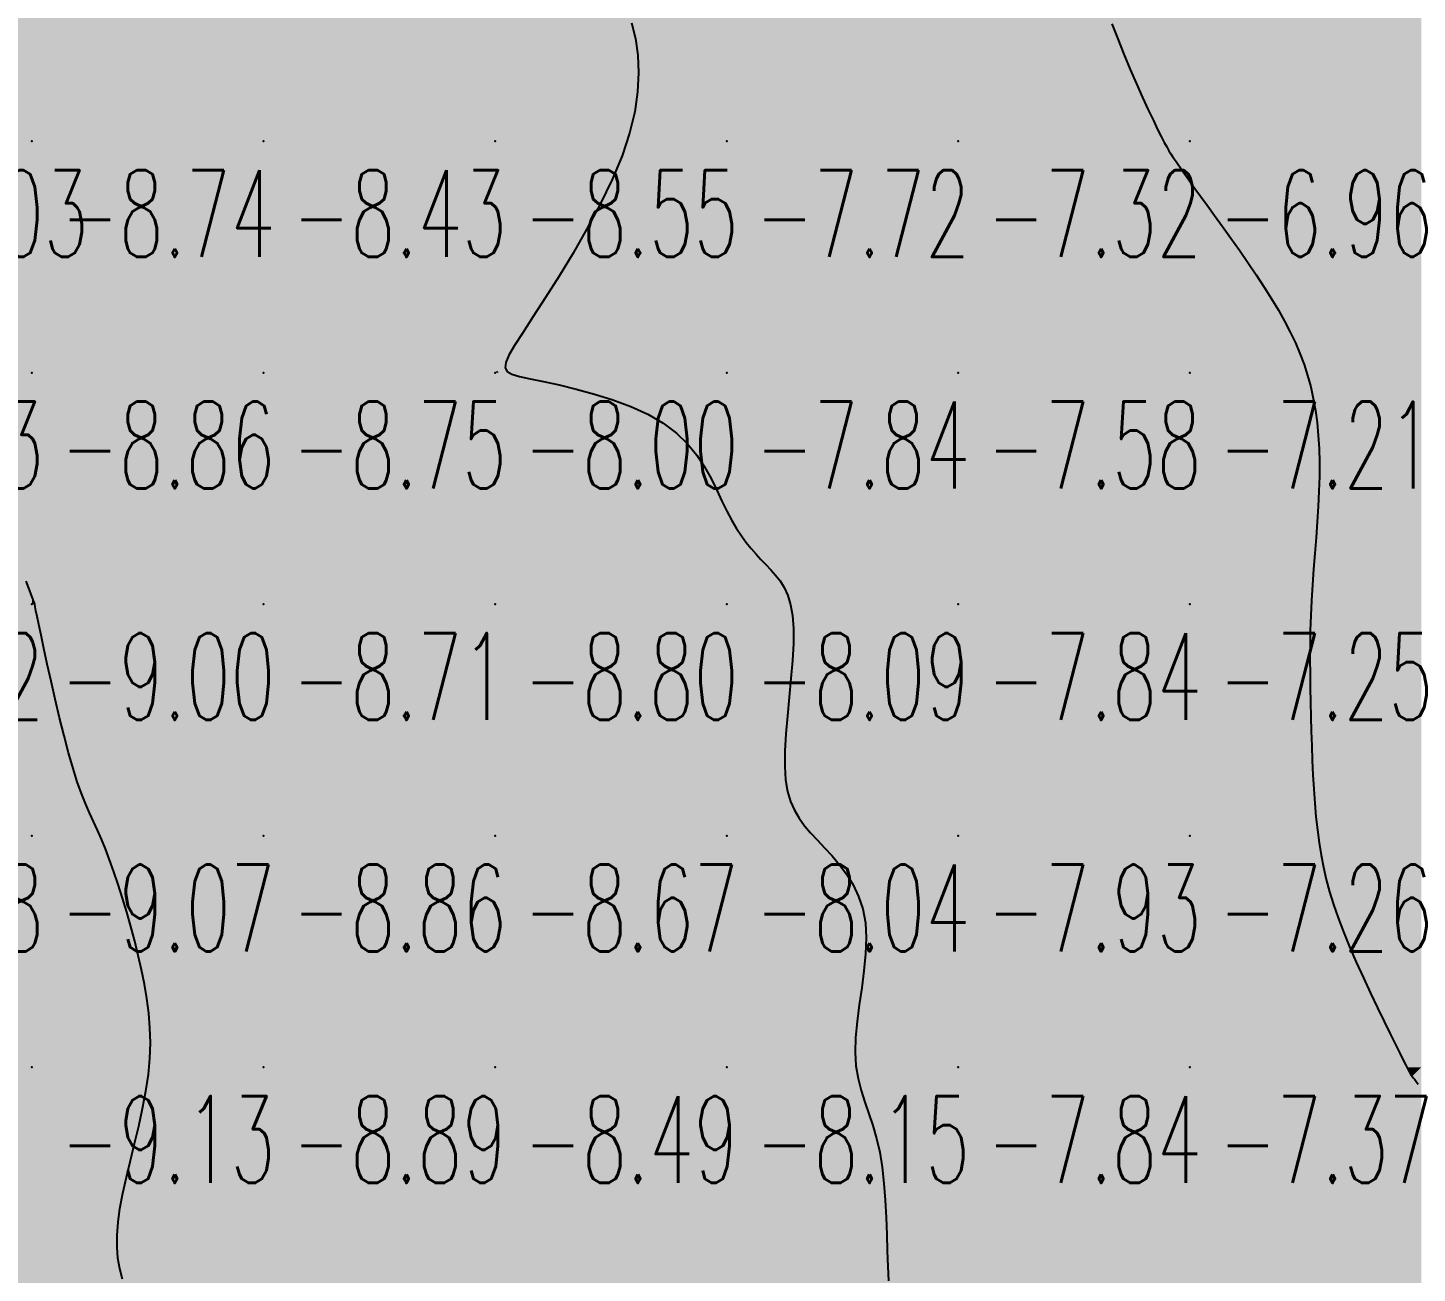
# Model space of a CAD drawing. Header units: millimetres. Extents: x 88261 to 90953, y 390274 to 392322.
# Drawn here: x 89910.1 to 89970.1, y 391768.3 to 391822.1 of the extents above; entities that cross this region are included whole.
import ezdxf
from ezdxf.enums import TextEntityAlignment as Align

# ---------------------------------------------------------------- set-up
doc = ezdxf.new("R2010")
doc.units = ezdxf.units.MM
doc.header["$LTSCALE"] = 25
for name, color, linetype in [('CN_03_00', 7, 'Continuous'), ('COTEAlt', 7, 'Continuous'), ('TN_COLORIAGE', 7, 'Continuous')]:
    doc.layers.add(name, color=color, linetype=linetype)
doc.styles.add('Simplex 1.0', font='Simplex.shx', dxfattribs={"width": 0.99, "height": 2.5})
doc.styles.get("Standard").update_dxf_attribs({"font": 'times.ttf'})

# ---------------------------------------------------------------- blocks, each defined once
blk = doc.blocks.new('COTE')
at = {"color": 0}
blk.add_point((0, 0), dxfattribs=at)
at = {"layer": 'COTEAlt'}
blk.add_attdef('ALT', text='', height=3.75, dxfattribs=at).set_placement((1.25, -1.25), align=Align.TOP_LEFT)

msp = doc.modelspace()

# ---------------------------------------------------------------- linework, layer by layer
at = {"layer": 'CN_03_00', "flags": 128}
for points, elevation in [([(89936.138, 391822.361), (89936.305, 391821.679), (89936.41, 391820.955), (89936.446, 391820.187), (89936.404, 391819.372), (89936.276, 391818.506), (89936.054, 391817.587), (89935.729, 391816.612), (89935.3, 391815.584), (89934.786, 391814.523), (89934.216, 391813.456), (89933.615, 391812.411), (89933.011, 391811.412), (89932.43, 391810.488), (89931.899, 391809.663), (89931.445, 391808.966), (89931.091, 391808.414), (89930.844, 391807.993), (89930.706, 391807.682), (89930.68, 391807.457), (89930.77, 391807.296), (89930.978, 391807.178), (89931.307, 391807.08), (89931.761, 391806.98), (89932.336, 391806.859), (89933.01, 391806.71), (89933.753, 391806.531), (89934.537, 391806.318), (89935.334, 391806.067), (89936.114, 391805.776), (89936.85, 391805.442), (89937.511, 391805.061), (89938.077, 391804.633), (89938.554, 391804.167), (89938.954, 391803.675), (89939.29, 391803.17), (89939.576, 391802.663), (89939.823, 391802.167), (89940.046, 391801.694), (89940.256, 391801.256), (89940.465, 391800.862), (89940.675, 391800.51), (89940.885, 391800.193), (89941.095, 391799.907), (89941.307, 391799.645), (89941.519, 391799.403), (89941.731, 391799.173), (89941.944, 391798.952), (89942.156, 391798.731), (89942.362, 391798.5), (89942.557, 391798.246), (89942.733, 391797.956), (89942.885, 391797.617), (89943.007, 391797.218), (89943.092, 391796.745), (89943.134, 391796.186), (89943.13, 391795.535), (89943.09, 391794.808), (89943.025, 391794.032), (89942.947, 391793.228), (89942.869, 391792.423), (89942.803, 391791.639), (89942.76, 391790.901), (89942.754, 391790.233), (89942.794, 391789.653), (89942.879, 391789.152), (89943.006, 391788.718), (89943.172, 391788.336), (89943.374, 391787.992), (89943.609, 391787.672), (89943.874, 391787.361), (89944.166, 391787.047), (89944.479, 391786.717), (89944.804, 391786.363), (89945.126, 391785.981), (89945.432, 391785.567), (89945.71, 391785.114), (89945.946, 391784.618), (89946.127, 391784.074), (89946.239, 391783.477), (89946.276, 391782.826), (89946.249, 391782.131), (89946.178, 391781.408), (89946.081, 391780.671), (89945.975, 391779.935), (89945.879, 391779.215), (89945.812, 391778.525), (89945.791, 391777.881), (89945.83, 391777.292), (89945.921, 391776.748), (89946.051, 391776.233), (89946.209, 391775.733), (89946.381, 391775.231), (89946.555, 391774.713), (89946.718, 391774.164), (89946.858, 391773.568), (89946.965, 391772.914), (89947.042, 391772.215), (89947.096, 391771.488), (89947.133, 391770.748), (89947.16, 391770.013), (89947.181, 391769.3), (89947.205, 391768.624), (89947.236, 391768.004)], -8), ([(89956.886, 391822.315), (89957.138, 391821.657), (89957.405, 391820.994), (89957.678, 391820.342), (89957.95, 391819.716), (89958.212, 391819.129), (89958.456, 391818.597), (89958.674, 391818.134), (89958.858, 391817.75), (89959.013, 391817.439), (89959.143, 391817.19), (89959.251, 391816.991), (89959.345, 391816.831), (89959.427, 391816.699), (89959.503, 391816.584), (89959.577, 391816.475), (89959.655, 391816.362), (89959.741, 391816.236), (89959.84, 391816.092), (89959.958, 391815.923), (89960.099, 391815.722), (89960.269, 391815.483), (89960.472, 391815.2), (89960.713, 391814.865), (89960.996, 391814.475), (89961.314, 391814.037), (89961.657, 391813.561), (89962.019, 391813.056), (89962.388, 391812.532), (89962.758, 391811.998), (89963.119, 391811.465), (89963.463, 391810.942), (89963.782, 391810.436), (89964.075, 391809.946), (89964.344, 391809.467), (89964.588, 391808.997), (89964.809, 391808.531), (89965.006, 391808.065), (89965.182, 391807.595), (89965.335, 391807.118), (89965.468, 391806.63), (89965.58, 391806.129), (89965.671, 391805.614), (89965.743, 391805.082), (89965.796, 391804.532), (89965.83, 391803.963), (89965.846, 391803.373), (89965.843, 391802.76), (89965.824, 391802.123), (89965.791, 391801.467), (89965.748, 391800.797), (89965.698, 391800.118), (89965.645, 391799.434), (89965.593, 391798.75), (89965.544, 391798.072), (89965.504, 391797.404), (89965.473, 391796.751), (89965.453, 391796.11), (89965.442, 391795.48), (89965.438, 391794.856), (89965.441, 391794.237), (89965.449, 391793.62), (89965.462, 391793.002), (89965.477, 391792.379), (89965.494, 391791.752), (89965.514, 391791.121), (89965.538, 391790.492), (89965.567, 391789.866), (89965.602, 391789.25), (89965.645, 391788.645), (89965.696, 391788.055), (89965.757, 391787.486), (89965.829, 391786.937), (89965.915, 391786.403), (89966.017, 391785.877), (89966.14, 391785.351), (89966.285, 391784.816), (89966.455, 391784.265), (89966.655, 391783.691), (89966.886, 391783.084), (89967.15, 391782.442), (89967.438, 391781.777), (89967.742, 391781.105), (89968.05, 391780.442), (89968.353, 391779.805), (89968.641, 391779.211), (89968.904, 391778.675), (89969.132, 391778.215), (89969.318, 391777.841), (89969.465, 391777.547), (89969.579, 391777.322), (89969.667, 391777.154), (89969.733, 391777.031), (89969.784, 391776.943), (89969.827, 391776.878), (89969.866, 391776.824), (89969.908, 391776.77), (89969.959, 391776.705), (89970.023, 391776.618), (89970.105, 391776.5)], -7), ([(89914.156, 391768.085), (89914.041, 391768.525), (89913.964, 391768.984), (89913.925, 391769.469), (89913.926, 391769.986), (89913.967, 391770.541), (89914.05, 391771.141), (89914.172, 391771.79), (89914.325, 391772.481), (89914.498, 391773.202), (89914.68, 391773.945), (89914.86, 391774.698), (89915.027, 391775.451), (89915.169, 391776.196), (89915.276, 391776.92), (89915.34, 391777.617), (89915.362, 391778.289), (89915.345, 391778.94), (89915.295, 391779.576), (89915.216, 391780.201), (89915.111, 391780.82), (89914.985, 391781.438), (89914.841, 391782.06), (89914.685, 391782.687), (89914.518, 391783.316), (89914.342, 391783.938), (89914.161, 391784.545), (89913.976, 391785.129), (89913.79, 391785.683), (89913.604, 391786.2), (89913.422, 391786.671), (89913.246, 391787.093), (89913.072, 391787.48), (89912.902, 391787.852), (89912.731, 391788.228), (89912.56, 391788.626), (89912.386, 391789.066), (89912.207, 391789.566), (89912.023, 391790.145), (89911.831, 391790.814), (89911.636, 391791.554), (89911.442, 391792.336), (89911.253, 391793.132), (89911.074, 391793.915), (89910.91, 391794.656), (89910.765, 391795.327), (89910.642, 391795.901), (89910.547, 391796.357), (89910.475, 391796.703), (89910.423, 391796.955), (89910.389, 391797.128), (89910.367, 391797.239), (89910.354, 391797.302), (89910.346, 391797.333), (89910.341, 391797.348), (89910.333, 391797.363), (89910.319, 391797.391), (89910.294, 391797.447), (89910.254, 391797.546), (89910.194, 391797.701), (89910.111, 391797.926), (89909.999, 391798.236)], -9)]:
    msp.add_lwpolyline(points, dxfattribs=dict(at, elevation=elevation))
at = {"layer": 'TN_COLORIAGE', "color": 171}
for points in [[(89908.198, 391817.239, -8.588), (89907.383, 391824.374, -8.588), (89910.249, 391817.239, -8.588), (89910.249, 391827.239, -8.588)], [(89910.249, 391827.239, -8.33), (89910.249, 391817.239, -8.33), (89920.249, 391827.239, -8.33)], [(89910.249, 391817.239, -8.33), (89920.249, 391817.239, -8.33), (89920.249, 391827.239, -8.33)], [(89920.249, 391827.239, -8.132), (89920.249, 391817.239, -8.132), (89930.249, 391827.239, -8.132)], [(89920.249, 391817.239, -8.132), (89930.249, 391817.239, -8.132), (89930.249, 391827.239, -8.132)], [(89930.249, 391817.239, -8), (89936.397, 391823.387, -8), (89930.249, 391827.239, -8), (89933.01, 391827.239, -8)], [(89936.397, 391823.387, -8.55), (89936.91, 391817.239, -8.55), (89930.249, 391817.239, -8.55)], [(89907.835, 391814.825, -8.735), (89908.198, 391817.239, -8.735), (89910.249, 391817.239, -8.735)], [(89908.817, 391807.239, -8.735), (89907.835, 391814.825, -8.735), (89910.249, 391807.239, -8.735), (89910.249, 391817.239, -8.735)], [(89910.249, 391817.239, -8.433), (89910.249, 391807.239, -8.433), (89920.249, 391817.239, -8.433)], [(89910.249, 391807.239, -8.433), (89920.249, 391807.239, -8.433), (89920.249, 391817.239, -8.433)], [(89920.249, 391817.239, -8.55), (89920.249, 391807.239, -8.55), (89930.249, 391817.239, -8.55)], [(89920.249, 391807.239, -8.55), (89930.249, 391807.239, -8.55), (89930.249, 391817.239, -8.55)], [(89930.249, 391817.239, -8), (89936.91, 391817.239, -8), (89930.249, 391807.239, -8), (89930.339, 391807.33, -8)], [(89907.772, 391804.762, -8.861), (89908.817, 391807.239, -8.861), (89910.249, 391807.239, -8.861)], [(89910.249, 391797.439, -8.861), (89907.772, 391804.762, -8.861), (89910.249, 391807.239, -8.861)], [(89910.249, 391797.439, -8.754), (89910.362, 391797.353, -8.754), (89910.249, 391807.239, -8.754), (89920.249, 391807.239, -8.754)], [(89910.362, 391797.353, -8.713), (89910.346, 391797.239, -8.713), (89920.249, 391807.239, -8.713), (89920.249, 391797.239, -8.713)], [(89920.249, 391807.239, -8.003), (89920.249, 391797.239, -8.003), (89930.249, 391807.239, -8.003)], [(89920.249, 391797.239, -8.003), (89930.249, 391797.239, -8.003), (89930.249, 391807.239, -8.003)], [(89930.339, 391807.33, -8.003), (89930.406, 391807.239, -8.003), (89930.249, 391807.239, -8.003)], [(89930.249, 391797.239, -8), (89938.603, 391805.594, -8), (89930.249, 391807.239, -8), (89930.406, 391807.239, -8)], [(89930.249, 391797.239, -8), (89938.603, 391805.594, -8), (89940.249, 391797.239, -8), (89940.249, 391800.753, -8)], [(89941.939, 391798.93, -8.085), (89940.249, 391800.753, -8.085), (89940.249, 391797.239, -8.085)], [(89941.939, 391798.93, -8.085), (89943.656, 391797.239, -8.085), (89940.249, 391797.239, -8.085)], [(89910.346, 391797.239, -8.713), (89912.107, 391789.097, -8.713), (89920.249, 391797.239, -8.713)], [(89913.362, 391787.239, -8.713), (89912.107, 391789.097, -8.713), (89920.249, 391787.239, -8.713), (89920.249, 391797.239, -8.713)], [(89920.249, 391787.239, -8.798), (89930.249, 391787.239, -8.798), (89930.249, 391797.239, -8.798)], [(89920.249, 391797.239, -8.798), (89920.249, 391787.239, -8.798), (89930.249, 391797.239, -8.798)], [(89930.249, 391787.239, -8.085), (89940.249, 391787.239, -8.085), (89940.249, 391797.239, -8.085)], [(89930.249, 391797.239, -8.085), (89930.249, 391787.239, -8.085), (89940.249, 391797.239, -8.085)], [(89940.249, 391797.239, -8), (89943.656, 391797.239, -8), (89940.249, 391787.239, -8), (89942.239, 391789.23, -8)], [(89942.239, 391789.23, -8.041), (89943.912, 391787.239, -8.041), (89940.249, 391787.239, -8.041)], [(89913.362, 391787.239, -8.855), (89914.979, 391781.97, -8.855), (89920.249, 391787.239, -8.855)], [(89915.769, 391777.239, -8.855), (89914.979, 391781.97, -8.855), (89920.249, 391777.239, -8.855), (89920.249, 391787.239, -8.855)], [(89920.249, 391787.239, -8.674), (89920.249, 391777.239, -8.674), (89930.249, 391787.239, -8.674)], [(89920.249, 391777.239, -8.674), (89930.249, 391777.239, -8.674), (89930.249, 391787.239, -8.674)], [(89930.249, 391787.239, -8.041), (89930.249, 391777.239, -8.041), (89940.249, 391787.239, -8.041)], [(89930.249, 391777.239, -8.041), (89940.249, 391777.239, -8.041), (89940.249, 391787.239, -8.041)], [(89940.249, 391777.239, -8), (89947.106, 391784.096, -8), (89940.249, 391787.239, -8), (89943.912, 391787.239, -8)], [(89945.1, 391777.239, -8.155), (89947.106, 391784.096, -8.155), (89940.249, 391777.239, -8.155)], [(89914.121, 391767.239, -8.895), (89913.602, 391770.592, -8.895), (89920.249, 391767.239, -8.895), (89920.249, 391777.239, -8.895)], [(89913.602, 391770.592, -8.895), (89915.769, 391777.239, -8.895), (89920.249, 391777.239, -8.895)], [(89920.249, 391777.239, -8.494), (89920.249, 391767.239, -8.494), (89930.249, 391777.239, -8.494)], [(89920.249, 391767.239, -8.494), (89930.249, 391767.239, -8.494), (89930.249, 391777.239, -8.494)], [(89930.249, 391777.239, -8.155), (89930.249, 391767.239, -8.155), (89940.249, 391777.239, -8.155)], [(89930.249, 391767.239, -8.155), (89940.249, 391767.239, -8.155), (89940.249, 391777.239, -8.155)], [(89940.249, 391767.239, -8), (89947.241, 391774.232, -8), (89940.249, 391777.239, -8), (89945.1, 391777.239, -8)], [(89947.083, 391767.239, -8.381), (89947.241, 391774.232, -8.381), (89940.249, 391767.239, -8.381)]]:
    msp.add_solid(points, dxfattribs=at)
at = {"layer": 'TN_COLORIAGE', "color": 161}
for points in [[(89936.91, 391817.239, -7.655), (89936.397, 391823.387, -7.655), (89940.249, 391817.239, -7.655), (89940.249, 391827.239, -7.655)], [(89940.249, 391817.239, -7.242), (89950.249, 391817.239, -7.242), (89950.249, 391827.239, -7.242)], [(89940.249, 391827.239, -7.242), (89940.249, 391817.239, -7.242), (89950.249, 391827.239, -7.242)], [(89950.249, 391817.239, -7), (89956.321, 391823.311, -7), (89950.249, 391827.239, -7), (89955.614, 391827.239, -7)], [(89956.321, 391823.311, -7.323), (89959.045, 391817.239, -7.323), (89950.249, 391817.239, -7.323)], [(89930.406, 391807.239, -7.724), (89930.339, 391807.33, -7.724), (89940.249, 391807.239, -7.724), (89940.249, 391817.239, -7.724)], [(89930.339, 391807.33, -7.724), (89936.91, 391817.239, -7.724), (89940.249, 391817.239, -7.724)], [(89940.249, 391817.239, -7.323), (89940.249, 391807.239, -7.323), (89950.249, 391817.239, -7.323)], [(89940.249, 391807.239, -7.323), (89950.249, 391807.239, -7.323), (89950.249, 391817.239, -7.323)], [(89950.249, 391807.239, -7), (89959.542, 391816.533, -7), (89950.249, 391817.239, -7), (89959.045, 391817.239, -7)], [(89950.249, 391807.239, -7), (89959.542, 391816.533, -7), (89960.249, 391807.239, -7), (89960.249, 391815.481, -7)], [(89963.742, 391810.733, -7.207), (89960.249, 391815.481, -7.207), (89960.249, 391807.239, -7.207)], [(89963.742, 391810.733, -7.207), (89965.56, 391807.239, -7.207), (89960.249, 391807.239, -7.207)], [(89930.406, 391807.239, -7.843), (89938.603, 391805.594, -7.843), (89940.249, 391807.239, -7.843)], [(89940.249, 391800.753, -7.843), (89938.603, 391805.594, -7.843), (89940.249, 391807.239, -7.843)], [(89940.249, 391800.753, -7.581), (89941.939, 391798.93, -7.581), (89940.249, 391807.239, -7.581), (89950.249, 391807.239, -7.581)], [(89943.656, 391797.239, -7.581), (89941.939, 391798.93, -7.581), (89950.249, 391797.239, -7.581), (89950.249, 391807.239, -7.581)], [(89950.249, 391807.239, -7.207), (89950.249, 391797.239, -7.207), (89960.249, 391807.239, -7.207)], [(89950.249, 391797.239, -7.207), (89960.249, 391797.239, -7.207), (89960.249, 391807.239, -7.207)], [(89960.249, 391797.239, -7), (89966.029, 391803.02, -7), (89960.249, 391807.239, -7), (89965.56, 391807.239, -7)], [(89965.383, 391797.239, -7.251), (89966.029, 391803.02, -7.251), (89960.249, 391797.239, -7.251)], [(89942.239, 391789.23, -7.835), (89943.656, 391797.239, -7.835), (89950.249, 391797.239, -7.835)], [(89943.912, 391787.239, -7.835), (89942.239, 391789.23, -7.835), (89950.249, 391787.239, -7.835), (89950.249, 391797.239, -7.835)], [(89950.249, 391797.239, -7.251), (89950.249, 391787.239, -7.251), (89960.249, 391797.239, -7.251)], [(89950.249, 391787.239, -7.251), (89960.249, 391787.239, -7.251), (89960.249, 391797.239, -7.251)], [(89960.249, 391787.239, -7), (89965.459, 391792.449, -7), (89960.249, 391797.239, -7), (89965.383, 391797.239, -7)], [(89965.459, 391792.449, -7.258), (89965.642, 391787.239, -7.258), (89960.249, 391787.239, -7.258)], [(89943.912, 391787.239, -7.929), (89947.106, 391784.096, -7.929), (89950.249, 391787.239, -7.929)], [(89947.106, 391784.096, -7.836), (89945.1, 391777.239, -7.836), (89950.249, 391787.239, -7.836), (89950.249, 391777.239, -7.836)], [(89950.249, 391787.239, -7.258), (89950.249, 391777.239, -7.258), (89960.249, 391787.239, -7.258)], [(89950.249, 391777.239, -7.258), (89960.249, 391777.239, -7.258), (89960.249, 391787.239, -7.258)], [(89960.249, 391777.239, -7), (89966.516, 391783.506, -7), (89960.249, 391787.239, -7), (89965.642, 391787.239, -7)], [(89966.516, 391783.506, -7.37), (89969.611, 391777.239, -7.37), (89960.249, 391777.239, -7.37)], [(89945.1, 391777.239, -7.836), (89947.241, 391774.232, -7.836), (89950.249, 391777.239, -7.836)], [(89947.241, 391774.232, -7.823), (89947.083, 391767.239, -7.823), (89950.249, 391777.239, -7.823), (89950.249, 391767.239, -7.823)], [(89950.249, 391777.239, -7.37), (89950.249, 391767.239, -7.37), (89960.249, 391777.239, -7.37)], [(89950.249, 391767.239, -7.37), (89960.249, 391767.239, -7.37), (89960.249, 391777.239, -7.37)], [(89960.249, 391767.239, -7), (89969.834, 391776.825, -7), (89960.249, 391777.239, -7), (89969.611, 391777.239, -7)], [(89960.249, 391767.239, -7), (89969.834, 391776.825, -7), (89970.249, 391767.239, -7), (89970.249, 391776.403, -7)]]:
    msp.add_solid(points, dxfattribs=at)
at = {"layer": 'TN_COLORIAGE', "color": 151}
for points in [[(89959.045, 391817.239, -6.791), (89956.321, 391823.311, -6.791), (89960.249, 391817.239, -6.791), (89960.249, 391827.239, -6.791)], [(89960.249, 391827.239, -6.436), (89960.249, 391817.239, -6.436), (89970.249, 391827.239, -6.436)], [(89960.249, 391817.239, -6.436), (89970.249, 391817.239, -6.436), (89970.249, 391827.239, -6.436)], [(89959.045, 391817.239, -6.956), (89959.542, 391816.533, -6.956), (89960.249, 391817.239, -6.956)], [(89960.249, 391815.481, -6.956), (89959.542, 391816.533, -6.956), (89960.249, 391817.239, -6.956)], [(89960.249, 391815.481, -6.614), (89963.742, 391810.733, -6.614), (89960.249, 391817.239, -6.614), (89970.249, 391817.239, -6.614)], [(89965.56, 391807.239, -6.614), (89963.742, 391810.733, -6.614), (89970.249, 391807.239, -6.614), (89970.249, 391817.239, -6.614)], [(89966.029, 391803.02, -6.763), (89965.383, 391797.239, -6.763), (89970.249, 391807.239, -6.763), (89970.249, 391797.239, -6.763)], [(89965.56, 391807.239, -6.817), (89966.029, 391803.02, -6.817), (89970.249, 391807.239, -6.817)], [(89965.383, 391797.239, -6.763), (89965.459, 391792.449, -6.763), (89970.249, 391797.239, -6.763)], [(89965.642, 391787.239, -6.763), (89965.459, 391792.449, -6.763), (89970.249, 391787.239, -6.763), (89970.249, 391797.239, -6.763)], [(89965.642, 391787.239, -6.779), (89966.516, 391783.506, -6.779), (89970.249, 391787.239, -6.779)], [(89969.611, 391777.239, -6.779), (89966.516, 391783.506, -6.779), (89970.249, 391777.239, -6.779), (89970.249, 391787.239, -6.779)], [(89969.611, 391777.239, -6.975), (89969.834, 391776.825, -6.975), (89970.249, 391777.239, -6.975)], [(89970.249, 391776.403, -6.975), (89969.834, 391776.825, -6.975), (89970.249, 391777.239, -6.975)]]:
    msp.add_solid(points, dxfattribs=at)
at = {"layer": 'TN_COLORIAGE', "color": 181}
for points in [[(89900.249, 391797.239, -9), (89907.772, 391804.762, -9), (89910.249, 391797.239, -9), (89910.249, 391797.439, -9)], [(89900.249, 391797.239, -9.003), (89900.249, 391787.239, -9.003), (89910.249, 391797.239, -9.003)], [(89900.249, 391787.239, -9.003), (89910.249, 391787.239, -9.003), (89910.249, 391797.239, -9.003)], [(89910.362, 391797.353, -9.003), (89910.249, 391797.439, -9.003), (89910.249, 391797.239, -9.003)], [(89910.346, 391797.239, -9.003), (89910.362, 391797.353, -9.003), (89910.249, 391797.239, -9.003)], [(89910.249, 391787.239, -9), (89912.107, 391789.097, -9), (89910.249, 391797.239, -9), (89910.346, 391797.239, -9)], [(89912.107, 391789.097, -9.065), (89913.362, 391787.239, -9.065), (89910.249, 391787.239, -9.065)], [(89900.249, 391787.239, -9.065), (89900.249, 391777.239, -9.065), (89910.249, 391787.239, -9.065)], [(89900.249, 391777.239, -9.065), (89910.249, 391777.239, -9.065), (89910.249, 391787.239, -9.065)], [(89910.249, 391777.239, -9), (89914.979, 391781.97, -9), (89910.249, 391787.239, -9), (89913.362, 391787.239, -9)], [(89914.979, 391781.97, -9.13), (89915.769, 391777.239, -9.13), (89910.249, 391777.239, -9.13)], [(89900.249, 391767.239, -9.13), (89910.249, 391767.239, -9.13), (89910.249, 391777.239, -9.13)], [(89900.249, 391777.239, -9.13), (89900.249, 391767.239, -9.13), (89910.249, 391777.239, -9.13)], [(89910.249, 391777.239, -9), (89915.769, 391777.239, -9), (89910.249, 391767.239, -9), (89913.602, 391770.592, -9)], [(89913.602, 391770.592, -9.053), (89914.121, 391767.239, -9.053), (89910.249, 391767.239, -9.053)]]:
    msp.add_solid(points, dxfattribs=at)

# ---------------------------------------------------------------- block references
at = {"layer": 'COTEAlt'}
ref = msp.add_blockref('COTE', (89900.249, 391817.239), dxfattribs=at)
ref.add_attrib('ALT', '-10.03', dxfattribs={"height": 3.75, "style": 'Simplex 1.0', "width": 0.6}).set_placement((89901.499, 391815.989), align=Align.TOP_LEFT)
ref = msp.add_blockref('COTE', (89910.249, 391817.239), dxfattribs=at)
ref.add_attrib('ALT', '-8.74', dxfattribs={"height": 3.75, "style": 'Simplex 1.0', "width": 0.6}).set_placement((89911.499, 391815.989), align=Align.TOP_LEFT)
ref = msp.add_blockref('COTE', (89920.249, 391817.239), dxfattribs=at)
ref.add_attrib('ALT', '-8.43', dxfattribs={"height": 3.75, "style": 'Simplex 1.0', "width": 0.6}).set_placement((89921.499, 391815.989), align=Align.TOP_LEFT)
ref = msp.add_blockref('COTE', (89930.249, 391817.239), dxfattribs=at)
ref.add_attrib('ALT', '-8.55', dxfattribs={"height": 3.75, "style": 'Simplex 1.0', "width": 0.6}).set_placement((89931.499, 391815.989), align=Align.TOP_LEFT)
ref = msp.add_blockref('COTE', (89940.249, 391817.239), dxfattribs=at)
ref.add_attrib('ALT', '-7.72', dxfattribs={"height": 3.75, "style": 'Simplex 1.0', "width": 0.6}).set_placement((89941.499, 391815.989), align=Align.TOP_LEFT)
ref = msp.add_blockref('COTE', (89950.249, 391817.239), dxfattribs=at)
ref.add_attrib('ALT', '-7.32', dxfattribs={"height": 3.75, "style": 'Simplex 1.0', "width": 0.6}).set_placement((89951.499, 391815.989), align=Align.TOP_LEFT)
ref = msp.add_blockref('COTE', (89960.249, 391817.239), dxfattribs=at)
ref.add_attrib('ALT', '-6.96', dxfattribs={"height": 3.75, "style": 'Simplex 1.0', "width": 0.6}).set_placement((89961.499, 391815.989), align=Align.TOP_LEFT)
ref = msp.add_blockref('COTE', (89900.249, 391807.239), dxfattribs=at)
ref.add_attrib('ALT', '-9.83', dxfattribs={"height": 3.75, "style": 'Simplex 1.0', "width": 0.6}).set_placement((89901.499, 391805.989), align=Align.TOP_LEFT)
ref = msp.add_blockref('COTE', (89910.249, 391807.239), dxfattribs=at)
ref.add_attrib('ALT', '-8.86', dxfattribs={"height": 3.75, "style": 'Simplex 1.0', "width": 0.6}).set_placement((89911.499, 391805.989), align=Align.TOP_LEFT)
ref = msp.add_blockref('COTE', (89920.249, 391807.239), dxfattribs=at)
ref.add_attrib('ALT', '-8.75', dxfattribs={"height": 3.75, "style": 'Simplex 1.0', "width": 0.6}).set_placement((89921.499, 391805.989), align=Align.TOP_LEFT)
ref = msp.add_blockref('COTE', (89930.249, 391807.239), dxfattribs=at)
ref.add_attrib('ALT', '-8.00', dxfattribs={"height": 3.75, "style": 'Simplex 1.0', "width": 0.6}).set_placement((89931.499, 391805.989), align=Align.TOP_LEFT)
ref = msp.add_blockref('COTE', (89940.249, 391807.239), dxfattribs=at)
ref.add_attrib('ALT', '-7.84', dxfattribs={"height": 3.75, "style": 'Simplex 1.0', "width": 0.6}).set_placement((89941.499, 391805.989), align=Align.TOP_LEFT)
ref = msp.add_blockref('COTE', (89950.249, 391807.239), dxfattribs=at)
ref.add_attrib('ALT', '-7.58', dxfattribs={"height": 3.75, "style": 'Simplex 1.0', "width": 0.6}).set_placement((89951.499, 391805.989), align=Align.TOP_LEFT)
ref = msp.add_blockref('COTE', (89960.249, 391807.239), dxfattribs=at)
ref.add_attrib('ALT', '-7.21', dxfattribs={"height": 3.75, "style": 'Simplex 1.0', "width": 0.6}).set_placement((89961.499, 391805.989), align=Align.TOP_LEFT)
ref = msp.add_blockref('COTE', (89900.249, 391797.239), dxfattribs=at)
ref.add_attrib('ALT', '-9.42', dxfattribs={"height": 3.75, "style": 'Simplex 1.0', "width": 0.6}).set_placement((89901.499, 391795.989), align=Align.TOP_LEFT)
ref = msp.add_blockref('COTE', (89910.249, 391797.239), dxfattribs=at)
ref.add_attrib('ALT', '-9.00', dxfattribs={"height": 3.75, "style": 'Simplex 1.0', "width": 0.6}).set_placement((89911.499, 391795.989), align=Align.TOP_LEFT)
ref = msp.add_blockref('COTE', (89920.249, 391797.239), dxfattribs=at)
ref.add_attrib('ALT', '-8.71', dxfattribs={"height": 3.75, "style": 'Simplex 1.0', "width": 0.6}).set_placement((89921.499, 391795.989), align=Align.TOP_LEFT)
ref = msp.add_blockref('COTE', (89930.249, 391797.239), dxfattribs=at)
ref.add_attrib('ALT', '-8.80', dxfattribs={"height": 3.75, "style": 'Simplex 1.0', "width": 0.6}).set_placement((89931.499, 391795.989), align=Align.TOP_LEFT)
ref = msp.add_blockref('COTE', (89940.249, 391797.239), dxfattribs=at)
ref.add_attrib('ALT', '-8.09', dxfattribs={"height": 3.75, "style": 'Simplex 1.0', "width": 0.6}).set_placement((89941.499, 391795.989), align=Align.TOP_LEFT)
ref = msp.add_blockref('COTE', (89950.249, 391797.239), dxfattribs=at)
ref.add_attrib('ALT', '-7.84', dxfattribs={"height": 3.75, "style": 'Simplex 1.0', "width": 0.6}).set_placement((89951.499, 391795.989), align=Align.TOP_LEFT)
ref = msp.add_blockref('COTE', (89960.249, 391797.239), dxfattribs=at)
ref.add_attrib('ALT', '-7.25', dxfattribs={"height": 3.75, "style": 'Simplex 1.0', "width": 0.6}).set_placement((89961.499, 391795.989), align=Align.TOP_LEFT)
ref = msp.add_blockref('COTE', (89900.249, 391787.239), dxfattribs=at)
ref.add_attrib('ALT', '-9.38', dxfattribs={"height": 3.75, "style": 'Simplex 1.0', "width": 0.6}).set_placement((89901.499, 391785.989), align=Align.TOP_LEFT)
ref = msp.add_blockref('COTE', (89910.249, 391787.239), dxfattribs=at)
ref.add_attrib('ALT', '-9.07', dxfattribs={"height": 3.75, "style": 'Simplex 1.0', "width": 0.6}).set_placement((89911.499, 391785.989), align=Align.TOP_LEFT)
ref = msp.add_blockref('COTE', (89920.249, 391787.239), dxfattribs=at)
ref.add_attrib('ALT', '-8.86', dxfattribs={"height": 3.75, "style": 'Simplex 1.0', "width": 0.6}).set_placement((89921.499, 391785.989), align=Align.TOP_LEFT)
ref = msp.add_blockref('COTE', (89930.249, 391787.239), dxfattribs=at)
ref.add_attrib('ALT', '-8.67', dxfattribs={"height": 3.75, "style": 'Simplex 1.0', "width": 0.6}).set_placement((89931.499, 391785.989), align=Align.TOP_LEFT)
ref = msp.add_blockref('COTE', (89940.249, 391787.239), dxfattribs=at)
ref.add_attrib('ALT', '-8.04', dxfattribs={"height": 3.75, "style": 'Simplex 1.0', "width": 0.6}).set_placement((89941.499, 391785.989), align=Align.TOP_LEFT)
ref = msp.add_blockref('COTE', (89950.249, 391787.239), dxfattribs=at)
ref.add_attrib('ALT', '-7.93', dxfattribs={"height": 3.75, "style": 'Simplex 1.0', "width": 0.6}).set_placement((89951.499, 391785.989), align=Align.TOP_LEFT)
ref = msp.add_blockref('COTE', (89960.249, 391787.239), dxfattribs=at)
ref.add_attrib('ALT', '-7.26', dxfattribs={"height": 3.75, "style": 'Simplex 1.0', "width": 0.6}).set_placement((89961.499, 391785.989), align=Align.TOP_LEFT)
ref = msp.add_blockref('COTE', (89910.249, 391777.239), dxfattribs=at)
ref.add_attrib('ALT', '-9.13', dxfattribs={"height": 3.75, "style": 'Simplex 1.0', "width": 0.6}).set_placement((89911.499, 391775.989), align=Align.TOP_LEFT)
ref = msp.add_blockref('COTE', (89920.249, 391777.239), dxfattribs=at)
ref.add_attrib('ALT', '-8.89', dxfattribs={"height": 3.75, "style": 'Simplex 1.0', "width": 0.6}).set_placement((89921.499, 391775.989), align=Align.TOP_LEFT)
ref = msp.add_blockref('COTE', (89930.249, 391777.239), dxfattribs=at)
ref.add_attrib('ALT', '-8.49', dxfattribs={"height": 3.75, "style": 'Simplex 1.0', "width": 0.6}).set_placement((89931.499, 391775.989), align=Align.TOP_LEFT)
ref = msp.add_blockref('COTE', (89940.249, 391777.239), dxfattribs=at)
ref.add_attrib('ALT', '-8.15', dxfattribs={"height": 3.75, "style": 'Simplex 1.0', "width": 0.6}).set_placement((89941.499, 391775.989), align=Align.TOP_LEFT)
ref = msp.add_blockref('COTE', (89950.249, 391777.239), dxfattribs=at)
ref.add_attrib('ALT', '-7.84', dxfattribs={"height": 3.75, "style": 'Simplex 1.0', "width": 0.6}).set_placement((89951.499, 391775.989), align=Align.TOP_LEFT)
ref = msp.add_blockref('COTE', (89960.249, 391777.239), dxfattribs=at)
ref.add_attrib('ALT', '-7.37', dxfattribs={"height": 3.75, "style": 'Simplex 1.0', "width": 0.6}).set_placement((89961.499, 391775.989), align=Align.TOP_LEFT)

doc.saveas('drawing.dxf')
